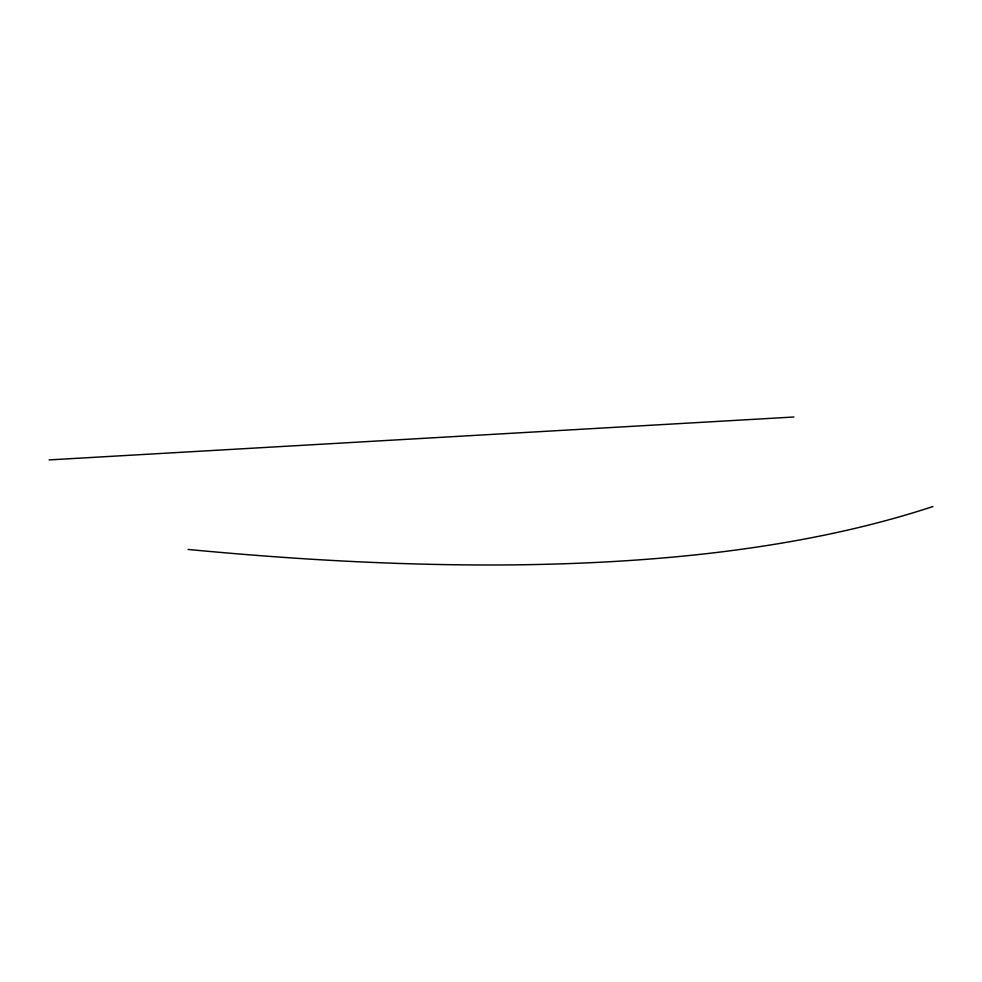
<?xml version="1.0" encoding="UTF-8"?>
<svg xmlns="http://www.w3.org/2000/svg" width="982" height="982" viewBox="0 0 982 982"><rect width="100%" height="100%" fill="white"/><g stroke="black" fill="none" stroke-linecap="round" stroke-linejoin="round"><path stroke-width="1.47" d="M932.9 506.54C865.056 528.856 794.671 542.665 723.894 551.589A1447.689 471.323 14.1 0 1 491.147 564.994C389.94 565.031 288.794 559.053 188.078 549.441M49.1 459.907L793.922 417.006"/></g></svg>
